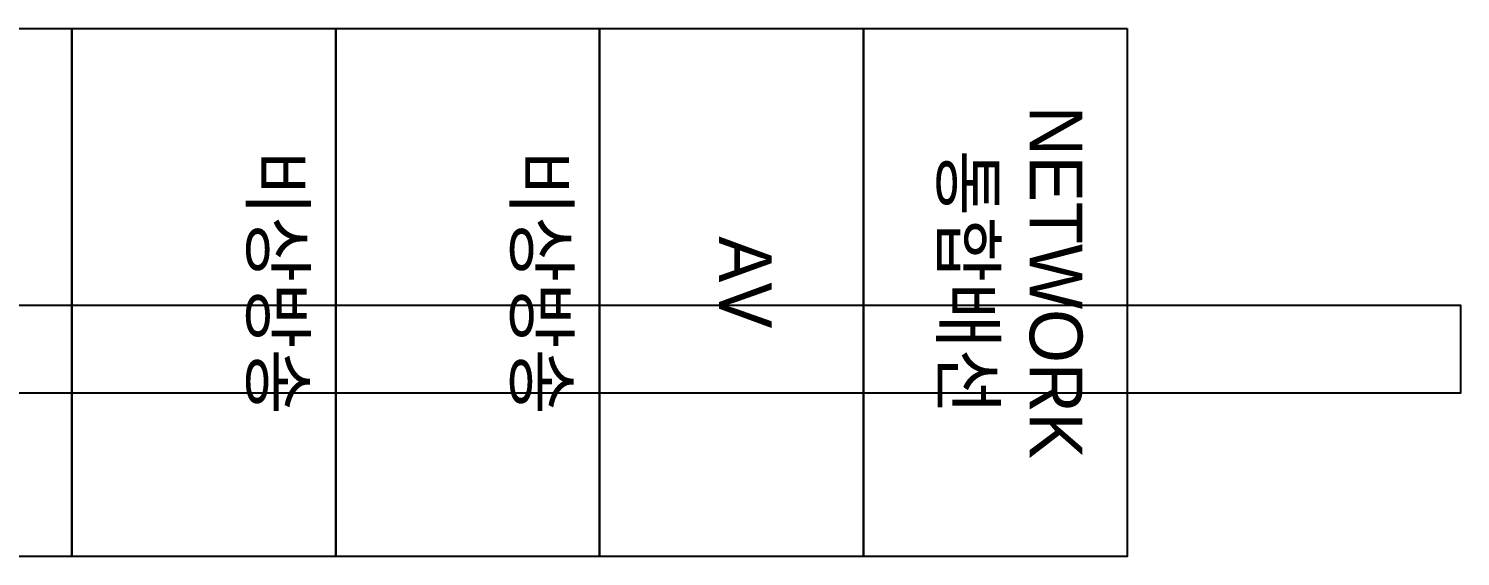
# Model space of a CAD drawing. Header units: millimetres. Extents: x 89450 to 753248, y -530175 to 1209785.
# Drawn here: x 143560 to 146816, y -97545 to -96345 of the extents above; entities that cross this region are included whole.
import ezdxf

# ---------------------------------------------------------------- set-up
doc = ezdxf.new("R2010")
doc.units = ezdxf.units.MM
doc.header["$LTSCALE"] = 150
doc.layers.add('------19 Communication Etc', color=3, linetype='Continuous')
doc.layers.add('-----99 EPMS CABLE DUCT', color=4, linetype='Continuous')
doc.styles.add('ELEC', font='')
doc.styles.get('ELEC').set_extended_font_data('Dotum')

msp = doc.modelspace()

# ---------------------------------------------------------------- linework, layer by layer
at = {"layer": '------19 Communication Etc'}
for points in [[(143658.6, -96345), (143658.6, -97545), (143058.6, -97545), (143058.6, -96345)], [(144258.6, -96345), (144258.6, -97545), (143658.6, -97545), (143658.6, -96345)], [(144858.6, -96345), (144858.6, -97545), (144258.6, -97545), (144258.6, -96345)], [(145458.6, -96345), (145458.6, -97545), (144858.6, -97545), (144858.6, -96345)], [(146058.6, -96345), (146058.6, -97545), (145458.6, -97545), (145458.6, -96345)]]:
    msp.add_lwpolyline(points, close=True, dxfattribs=at)
at = {"layer": '-----99 EPMS CABLE DUCT', "elevation": 0}
msp.add_lwpolyline([(132328.1, -97173.8), (132328.1, -96973.8), (146816, -96973.8), (146816, -97173.8)], close=True, dxfattribs=at)

# ---------------------------------------------------------------- texts
at = {"layer": '------19 Communication Etc', "char_height": 120, "attachment_point": 5, "rotation": 270, "style": 'ELEC'}
for s, insert in [('{\\fGulim|b0|i0|c129|p50;NETWORK\\P통합배선}', (145790.2, -96921.9)), ('{\\fGulim|b0|i0|c129|p50;비상방송}', (144120.2, -96921.9)), ('{\\fGulim|b0|i0|c129|p50;비상방송}', (144720.2, -96921.9)), ('{\\fGulim|b0|i0|c129|p50;AV}', (145190.2, -96921.9))]:
    msp.add_mtext_dynamic_manual_height_columns(s, width=1696.429, gutter_width=12.5, heights=[0], dxfattribs=dict(at, insert=insert))

doc.saveas('drawing.dxf')
